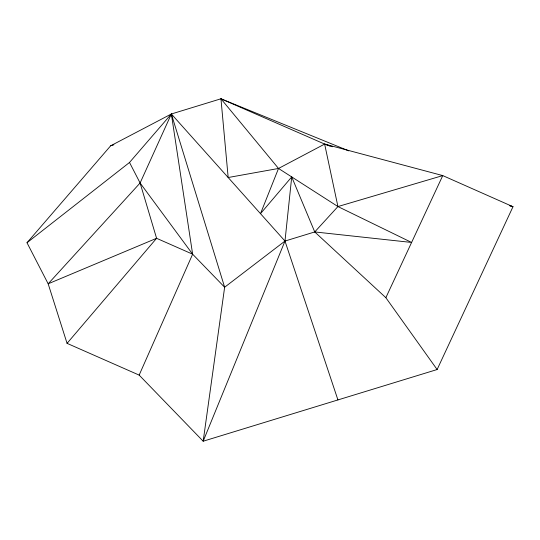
<?xml version="1.0" encoding="UTF-8"?>
<svg xmlns="http://www.w3.org/2000/svg" width="540" height="540" viewBox="0 0 540 540"><rect width="100%" height="100%" fill="white"/><g stroke="black" fill="none" stroke-linecap="round" stroke-linejoin="round"><path stroke-width="0.81" d="M27 242.744L129.519 162.466L171.362 113.987L224.64 287.233L203.175 441.214L437.123 369.536L513 206.719L442.76 175.588L324.641 144.079L278.519 168.46L260.496 213.665L291.722 176.924L284.985 241.056L203.175 441.214L139.158 375.104L67.061 343.346L48.168 283.81L27 242.744L110.68 145.78L171.362 113.987L220.954 98.786L348.786 150.869M139.158 375.104L192.632 254.185L171.362 113.987L284.985 241.056L337.932 399.924M278.519 168.46L228.177 177.518L220.954 98.786L278.519 168.46L337.932 206.557L411.601 242.453L314.746 231.937L284.985 241.056L224.64 287.233L192.632 254.185L156.587 238.302L48.168 283.81L140.103 182.999L171.362 113.987M385.857 297.695L442.76 175.588L337.932 206.557L314.746 231.937L385.857 297.695L437.123 369.536M67.061 343.346L156.587 238.302L140.103 182.999L129.519 162.466M110.68 145.78L113.906 144.794M509.767 205.747L513 206.719L509.807 205.659M332.62 146.732L324.641 144.079L220.954 98.786M330.149 146.124L324.641 144.079L337.932 206.557M140.103 182.999L192.632 254.185M291.722 176.924L314.746 231.937"/></g></svg>
